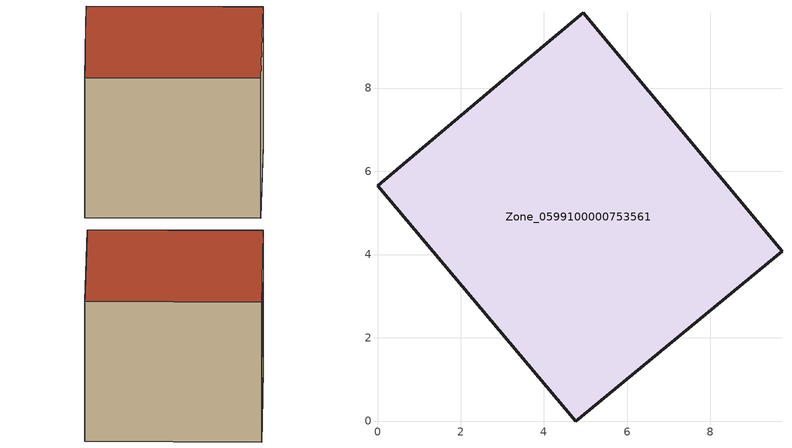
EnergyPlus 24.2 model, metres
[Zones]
Zone_0599100000753561
 floor ground (C_G): 9.72,4.08 4.77,0 0,5.66 3.55,8.65 4.95,9.8 z0.49
 wall outside (C_F): 4.77,0 9.72,4.08 4.95,9.8 3.55,8.65 0,5.66 4.77,0 z0.49:7.15
 roof outside (C_R): 9.72,4.08 4.95,9.8 3.55,8.65 0,5.66 4.77,0 z7.15
[BUILDING]
Pand.0599100000753561: North Axis=0; Terrain=City; Loads Convergence Tolerance Value=0.04; Temperature Convergence Tolerance Value=0.4; Solar Distribution=FullExterior; Maximum Number of Warmup Days=25; Minimum Number of Warmup Days=1
[Site:Location]
Rotterdam.The.Hague.AP_ZH_NLD Design_Conditions: Latitude=51.96; Longitude=4.45; Time Zone=1; Elevation=-4.5
[SITE:GROUNDTEMPERATURE:BUILDINGSURFACE]
18, 18, 18, 18, 18, 18, 18, 18, 18, 18, 18, 18
[MATERIAL] Thermal Absorptance=0.9; Solar Absorptance=0.7; Visible Absorptance=0.7
Name | Roughness | Thickness | Conductivity | Density | Specific Heat
G.TI.2006-2014 | MediumSmooth | 0.15 | 0.06 | 540 | 1210
F.TI.2006-2014 | Rough | 0.3 | 0.12 | 1920 | 840
R.TI.2006-2014 | MediumRough | 0.2 | 0.08 | 1500 | 1000
[CONSTRUCTION]
C_G: G.TI.2006-2014
C_F: F.TI.2006-2014
C_R: R.TI.2006-2014
[ZONE]
Zone_0599100000753561: Type=1; Multiplier=1; Ceiling Height=Autocalculate; Volume=Autocalculate; Floor Area=autocalculate; Part of Total Floor Area=Yes
[ZONEINFILTRATION:DESIGNFLOWRATE]
Infil_Zone_0599100000753561: Zone or ZoneList or Space or SpaceList=Zone_0599100000753561; Schedule=AlwaysOn; Design Flow Rate Calculation Method=Flow/Area; Flow Rate per Floor Area=0.0015; Constant Term Coefficient=1; Temperature Term Coefficient=0; Velocity Term Coefficient=0; Velocity Squared Term Coefficient=0
[HVACTEMPLATE:ZONE:IDEALLOADSAIRSYSTEM]
Zone_0599100000753561: Maximum Heating Supply Air Temperature=50; Minimum Cooling Supply Air Temperature=13; Maximum Heating Supply Air Humidity Ratio=0.0156; Minimum Cooling Supply Air Humidity Ratio=0.0077; Heating Limit=NoLimit; Cooling Limit=NoLimit; Dehumidification Control Type=ConstantSensibleHeatRatio; Cooling Sensible Heat Ratio=0.7; Dehumidification Setpoint=60; Humidification Control Type=None; Humidification Setpoint=30; Outdoor Air Method=None; Outdoor Air Flow Rate per Person=0.00944; Outdoor Air Flow Rate per Zone Floor Area=0; Outdoor Air Flow Rate per Zone=0; Demand Controlled Ventilation Type=None; Outdoor Air Economizer Type=NoEconomizer; Heat Recovery Type=None; Sensible Heat Recovery Effectiveness=0.7; Latent Heat Recovery Effectiveness=0.65
[ZONECONTROL:THERMOSTAT]
ThermostatControl_Zone_0599100000753561: Zone or ZoneList=Zone_0599100000753561; Control Type Schedule=DualSetpointControlType; Control 1=Thermostat_Zone_0599100000753561; Temperature Difference Between Cutout And Setpoint=0
[THERMOSTATSETPOINT:DUALSETPOINT]
Thermostat_Zone_0599100000753561: Heating Setpoint Temperature Schedule=HeatingSetpoint_Zone_0599100000753561; Cooling Setpoint Temperature Schedule=CoolingSetpoint_Zone_0599100000753561
[SCHEDULE:COMPACT]
HeatingSetpoint_Zone_0599100000753561: Through: 12/31, For: AllDays, Until: 24:00, 21
CoolingSetpoint_Zone_0599100000753561: Through: 12/31, For: AllDays, Until: 24:00, 24
DualSetpointControlType: Through: 12/31, For: AllDays, Until: 24:00, 4
AlwaysOn: Through: 12/31, For: AllDays, Until: 24:00, 1
